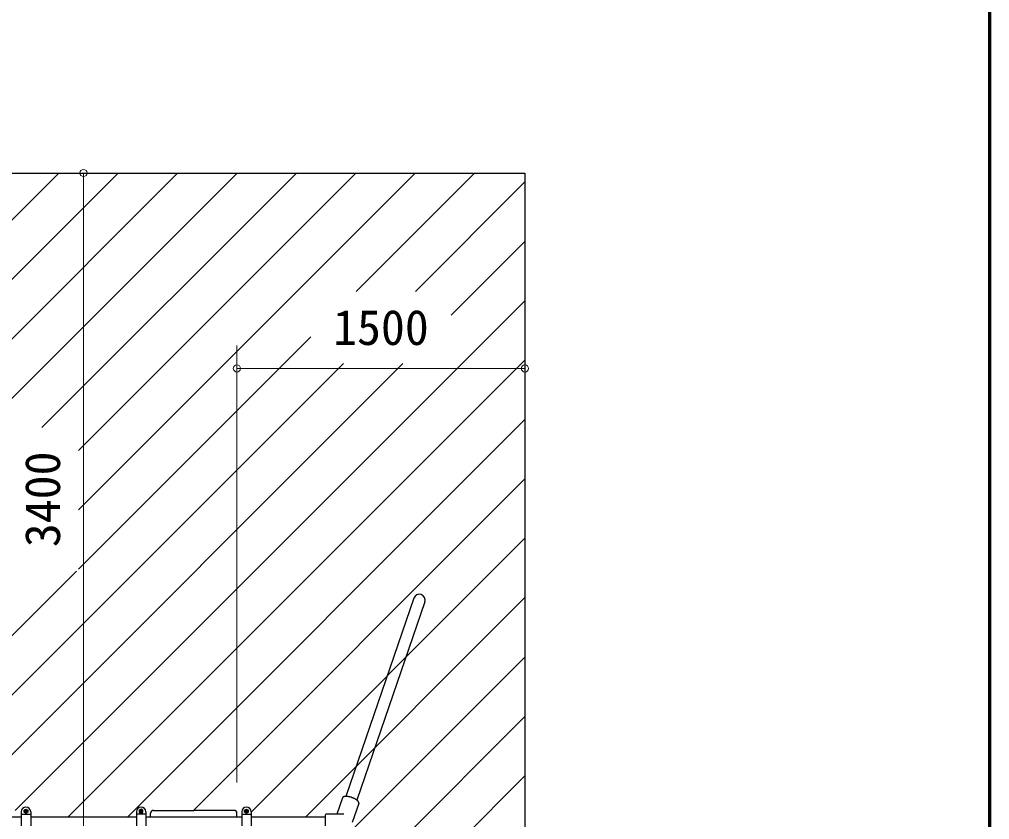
# Model space of a CAD drawing. Units: millimetres on the paper, enlarged 40 times, with parts at other scales. Extents: x 600 to 16200, y 600 to 11280.
# Drawn here: x 14178 to 16200, y 6537 to 8204 of the extents above; entities that cross this region are included whole.
import ezdxf
from ezdxf.enums import TextEntityAlignment as Align

# ---------------------------------------------------------------- set-up
doc = ezdxf.new("R2010")
doc.units = ezdxf.units.MM
doc.header["$LTSCALE"] = 40
for name, color, linetype, lineweight in [('D-STR-DIM\u3000寸法線、寸法値', 7, 'Continuous', 13), ('D-STR\u3000構造物外形線', 1, 'Continuous', 25), ('D-TTL', 7, 'Continuous', 70)]:
    doc.layers.add(name, color=color, linetype=linetype, lineweight=lineweight)
doc.styles.add('ＭＳ ゴシック', font='')
doc.styles.get('ＭＳ ゴシック').set_extended_font_data('MS Gothic')

msp = doc.modelspace()

# ---------------------------------------------------------------- linework, layer by layer
at = {"layer": 'D-STR-DIM\u3000寸法線、寸法値'}
for p, q in [((14247.6, 7884.08), (14263.6, 7884.08)), ((14311.6, 6524.08), (14311.6, 7884.08)), ((14631.3, 6613.88), (14631.3, 7524.87)), ((15231.6, 7058.08), (15231.6, 7524.87)), ((14631.3, 7476.87), (15231.6, 7476.87))]:
    msp.add_line(p, q, dxfattribs=at)
at = {"layer": 'D-STR-DIM\u3000寸法線、寸法値', "lineweight": 0}
for centre, start, end in [((14311.6, 7884.08), 90, 270), ((14311.6, 7884.08), 270, 90), ((14631.3, 7476.87), 0, 180), ((15231.6, 7476.87), 0, 180), ((14631.3, 7476.87), 180, 0), ((15231.6, 7476.87), 180, 0)]:
    msp.add_arc(centre, 7.5, start, end, dxfattribs=at)
at = {"layer": 'D-STR\u3000構造物外形線'}
for p, q in [((13391.6, 7884.08), (15231.6, 7884.08)), ((15231.6, 7884.08), (15231.6, 5164.08)), ((15000.15, 6998.01), (14858.57, 6585)), ((15023.04, 6990.16), (14881.46, 6577.15)), ((14851.31, 6582.04), (14839.67, 6548.08)), ((14851.39, 6582.24), (14851.31, 6582.04)), ((14851.49, 6582.44), (14851.39, 6582.24)), ((14851.6, 6582.63), (14851.49, 6582.44)), ((14851.73, 6582.82), (14851.6, 6582.63)), ((14851.88, 6583), (14851.73, 6582.82)), ((14852.04, 6583.17), (14851.88, 6583)), ((14852.22, 6583.34), (14852.04, 6583.17)), ((14852.41, 6583.49), (14852.22, 6583.34)), ((14852.62, 6583.65), (14852.41, 6583.49)), ((14852.84, 6583.79), (14852.62, 6583.65)), ((14853.08, 6583.93), (14852.84, 6583.79)), ((14853.34, 6584.05), (14853.08, 6583.93)), ((14853.61, 6584.18), (14853.34, 6584.05)), ((14853.9, 6584.29), (14853.61, 6584.18)), ((14854.19, 6584.39), (14853.9, 6584.29)), ((14854.51, 6584.49), (14854.19, 6584.39)), ((14854.83, 6584.58), (14854.51, 6584.49)), ((14855.17, 6584.66), (14854.83, 6584.58)), ((14855.53, 6584.73), (14855.17, 6584.66)), ((14855.89, 6584.8), (14855.53, 6584.73)), ((14856.27, 6584.85), (14855.89, 6584.8)), ((14856.66, 6584.9), (14856.27, 6584.85)), ((14857.06, 6584.94), (14856.66, 6584.9)), ((14857.47, 6584.97), (14857.06, 6584.94)), ((14857.9, 6584.99), (14857.47, 6584.97)), ((14858.33, 6585), (14857.9, 6584.99)), ((14858.77, 6585), (14858.33, 6585)), ((14859.23, 6585), (14858.77, 6585)), ((14859.69, 6584.98), (14859.23, 6585)), ((14860.16, 6584.96), (14859.69, 6584.98)), ((14860.64, 6584.93), (14860.16, 6584.96)), ((14861.12, 6584.89), (14860.64, 6584.93)), ((14861.62, 6584.84), (14861.12, 6584.89)), ((14862.12, 6584.79), (14861.62, 6584.84)), ((14862.62, 6584.72), (14862.12, 6584.79)), ((14863.13, 6584.65), (14862.62, 6584.72)), ((14863.65, 6584.56), (14863.13, 6584.65)), ((14864.17, 6584.47), (14863.65, 6584.56)), ((14864.7, 6584.38), (14864.17, 6584.47)), ((14865.23, 6584.27), (14864.7, 6584.38)), ((14865.76, 6584.16), (14865.23, 6584.27)), ((14866.29, 6584.03), (14865.76, 6584.16)), ((14866.83, 6583.9), (14866.29, 6584.03)), ((14867.37, 6583.77), (14866.83, 6583.9)), ((14867.91, 6583.62), (14867.37, 6583.77)), ((14868.45, 6583.47), (14867.91, 6583.62)), ((14868.99, 6583.31), (14868.45, 6583.47)), ((14869.52, 6583.14), (14868.99, 6583.31)), ((14870.06, 6582.97), (14869.52, 6583.14)), ((14870.6, 6582.79), (14870.06, 6582.97)), ((14871.13, 6582.6), (14870.6, 6582.79)), ((14871.66, 6582.41), (14871.13, 6582.6)), ((14872.19, 6582.21), (14871.66, 6582.41)), ((14872.71, 6582), (14872.19, 6582.21)), ((14873.23, 6581.79), (14872.71, 6582)), ((14873.75, 6581.58), (14873.23, 6581.79)), ((14874.26, 6581.36), (14873.75, 6581.58)), ((14874.76, 6581.13), (14874.26, 6581.36)), ((14875.26, 6580.9), (14874.76, 6581.13)), ((14875.75, 6580.66), (14875.26, 6580.9)), ((14876.23, 6580.42), (14875.75, 6580.66)), ((14876.71, 6580.18), (14876.23, 6580.42)), ((14877.17, 6579.93), (14876.71, 6580.18)), ((14877.63, 6579.68), (14877.17, 6579.93)), ((14878.08, 6579.42), (14877.63, 6579.68)), ((14878.52, 6579.16), (14878.08, 6579.42)), ((14878.95, 6578.9), (14878.52, 6579.16)), ((14879.37, 6578.64), (14878.95, 6578.9)), ((14879.78, 6578.37), (14879.37, 6578.64)), ((14880.18, 6578.1), (14879.78, 6578.37)), ((14880.56, 6577.83), (14880.18, 6578.1)), ((14880.93, 6577.56), (14880.56, 6577.83)), ((14881.29, 6577.28), (14880.93, 6577.56)), ((14881.64, 6577.01), (14881.29, 6577.28)), ((14881.98, 6576.73), (14881.64, 6577.01)), ((14882.3, 6576.46), (14881.98, 6576.73)), ((14882.61, 6576.18), (14882.3, 6576.46)), ((14882.9, 6575.9), (14882.61, 6576.18)), ((14883.18, 6575.63), (14882.9, 6575.9)), ((14883.44, 6575.35), (14883.18, 6575.63)), ((14883.69, 6575.08), (14883.44, 6575.35)), ((14883.93, 6574.8), (14883.69, 6575.08)), ((14884.15, 6574.53), (14883.93, 6574.8)), ((14884.35, 6574.26), (14884.15, 6574.53)), ((14884.54, 6573.99), (14884.35, 6574.26)), ((14884.71, 6573.72), (14884.54, 6573.99)), ((14884.86, 6573.46), (14884.71, 6573.72)), ((14885, 6573.2), (14884.86, 6573.46)), ((14885.13, 6572.94), (14885, 6573.2)), ((14885.23, 6572.69), (14885.13, 6572.94)), ((14885.32, 6572.43), (14885.23, 6572.69)), ((14885.39, 6572.19), (14885.32, 6572.43)), ((14885.45, 6571.94), (14885.39, 6572.19)), ((14885.49, 6571.7), (14885.45, 6571.94)), ((14885.51, 6571.47), (14885.49, 6571.7)), ((14181.7, 6552.88), (14181.7, 6524.08)), ((14187.79, 6556.27), (14191.6, 6558.46)), ((14187.79, 6551.89), (14187.79, 6556.27)), ((14191.6, 6549.7), (14187.79, 6551.89)), ((14187.91, 6555.07), (14188.9, 6556.78)), ((14187.91, 6553.09), (14187.91, 6555.07)), ((14188.9, 6551.41), (14187.91, 6553.09)), ((14188.9, 6556.78), (14190.61, 6557.77)), ((14190.61, 6550.42), (14188.9, 6551.41)), ((14189.2, 6554.08), (14189.29, 6554.71)), ((14189.29, 6553.45), (14189.2, 6554.08)), ((14189.29, 6554.71), (14189.53, 6555.28)), ((14189.53, 6552.88), (14189.29, 6553.45)), ((14189.53, 6555.28), (14189.89, 6555.79)), ((14189.89, 6552.4), (14189.53, 6552.88)), ((14189.71, 6554.08), (14189.8, 6554.68)), ((14189.8, 6553.51), (14189.71, 6554.08)), ((14189.8, 6554.68), (14190.07, 6555.19)), ((14190.07, 6552.97), (14189.8, 6553.51)), ((14189.89, 6555.79), (14190.4, 6556.15)), ((14190.4, 6552.01), (14189.89, 6552.4)), ((14190.07, 6555.19), (14190.49, 6555.61)), ((14190.49, 6552.55), (14190.07, 6552.97)), ((14190.4, 6556.15), (14190.97, 6556.39)), ((14190.97, 6551.77), (14190.4, 6552.01)), ((14190.49, 6555.61), (14191, 6555.88)), ((14191, 6552.28), (14190.49, 6552.55)), ((14190.61, 6557.77), (14192.59, 6557.77)), ((14190.97, 6556.39), (14191.6, 6556.48)), ((14191.6, 6551.68), (14190.97, 6551.77)), ((14191, 6555.88), (14191.6, 6555.97)), ((14191.6, 6552.19), (14191, 6552.28)), ((14191.6, 6558.46), (14195.38, 6556.27)), ((14191.6, 6556.48), (14192.23, 6556.39)), ((14191.6, 6555.97), (14192.17, 6555.88)), ((14192.17, 6552.28), (14191.6, 6552.19)), ((14195.38, 6551.89), (14191.6, 6549.7)), ((14192.23, 6551.77), (14191.6, 6551.68)), ((14192.17, 6555.88), (14192.71, 6555.61)), ((14192.71, 6552.55), (14192.17, 6552.28)), ((14192.23, 6556.39), (14192.8, 6556.15)), ((14192.8, 6552.01), (14192.23, 6551.77)), ((14192.59, 6557.77), (14194.27, 6556.78)), ((14194.27, 6551.41), (14192.59, 6550.42)), ((14192.71, 6555.61), (14193.13, 6555.19)), ((14193.13, 6552.97), (14192.71, 6552.55)), ((14192.8, 6556.15), (14193.28, 6555.79)), ((14193.28, 6552.4), (14192.8, 6552.01)), ((14193.13, 6555.19), (14193.4, 6554.68)), ((14193.4, 6553.51), (14193.13, 6552.97)), ((14193.28, 6555.79), (14193.67, 6555.28)), ((14193.67, 6552.88), (14193.28, 6552.4)), ((14193.4, 6554.68), (14193.49, 6554.08)), ((14193.49, 6554.08), (14193.4, 6553.51)), ((14193.67, 6555.28), (14193.91, 6554.71)), ((14193.91, 6553.45), (14193.67, 6552.88)), ((14193.91, 6554.71), (14194, 6554.08)), ((14194, 6554.08), (14193.91, 6553.45)), ((14194.27, 6556.78), (14195.26, 6555.07)), ((14195.26, 6553.09), (14194.27, 6551.41)), ((14195.26, 6555.07), (14195.26, 6553.09)), ((14195.38, 6556.27), (14195.38, 6551.89)), ((14201.5, 6552.88), (14201.5, 6524.08)), ((14421.7, 6552.88), (14421.7, 6524.08)), ((14431.6, 6558.46), (14427.82, 6556.27)), ((14427.82, 6556.27), (14427.82, 6551.89)), ((14427.82, 6551.89), (14431.6, 6549.7)), ((14428.93, 6556.78), (14427.94, 6555.07)), ((14427.94, 6555.07), (14427.94, 6553.09)), ((14427.94, 6553.09), (14428.93, 6551.41)), ((14430.61, 6557.77), (14428.93, 6556.78)), ((14428.93, 6551.41), (14430.61, 6550.42)), ((14429.29, 6554.71), (14429.2, 6554.08)), ((14429.2, 6554.08), (14429.29, 6553.45)), ((14429.53, 6555.28), (14429.29, 6554.71)), ((14429.29, 6553.45), (14429.53, 6552.88)), ((14429.92, 6555.79), (14429.53, 6555.28)), ((14429.53, 6552.88), (14429.92, 6552.4)), ((14429.8, 6554.68), (14429.71, 6554.08)), ((14429.71, 6554.08), (14429.8, 6553.51)), ((14430.07, 6555.19), (14429.8, 6554.68)), ((14429.8, 6553.51), (14430.07, 6552.97)), ((14430.4, 6556.15), (14429.92, 6555.79)), ((14429.92, 6552.4), (14430.4, 6552.01)), ((14430.49, 6555.61), (14430.07, 6555.19)), ((14430.07, 6552.97), (14430.49, 6552.55)), ((14430.97, 6556.39), (14430.4, 6556.15)), ((14430.4, 6552.01), (14430.97, 6551.77)), ((14431.03, 6555.88), (14430.49, 6555.61)), ((14430.49, 6552.55), (14431.03, 6552.28)), ((14432.59, 6557.77), (14430.61, 6557.77)), ((14431.6, 6556.48), (14430.97, 6556.39)), ((14430.97, 6551.77), (14431.6, 6551.68)), ((14431.6, 6555.97), (14431.03, 6555.88)), ((14431.03, 6552.28), (14431.6, 6552.19)), ((14435.41, 6556.27), (14431.6, 6558.46)), ((14432.23, 6556.39), (14431.6, 6556.48)), ((14432.2, 6555.88), (14431.6, 6555.97)), ((14431.6, 6552.19), (14432.2, 6552.28)), ((14431.6, 6549.7), (14435.41, 6551.89)), ((14431.6, 6551.68), (14432.23, 6551.77)), ((14432.71, 6555.61), (14432.2, 6555.88)), ((14432.2, 6552.28), (14432.71, 6552.55)), ((14432.8, 6556.15), (14432.23, 6556.39)), ((14432.23, 6551.77), (14432.8, 6552.01)), ((14434.3, 6556.78), (14432.59, 6557.77)), ((14432.59, 6550.42), (14434.3, 6551.41)), ((14433.13, 6555.19), (14432.71, 6555.61)), ((14432.71, 6552.55), (14433.13, 6552.97)), ((14433.31, 6555.79), (14432.8, 6556.15)), ((14432.8, 6552.01), (14433.31, 6552.4)), ((14433.4, 6554.68), (14433.13, 6555.19)), ((14433.13, 6552.97), (14433.4, 6553.51)), ((14433.67, 6555.28), (14433.31, 6555.79)), ((14433.31, 6552.4), (14433.67, 6552.88)), ((14433.49, 6554.08), (14433.4, 6554.68)), ((14433.4, 6553.51), (14433.49, 6554.08)), ((14433.91, 6554.71), (14433.67, 6555.28)), ((14433.67, 6552.88), (14433.91, 6553.45)), ((14434, 6554.08), (14433.91, 6554.71)), ((14433.91, 6553.45), (14434, 6554.08)), ((14435.29, 6555.07), (14434.3, 6556.78)), ((14434.3, 6551.41), (14435.29, 6553.09)), ((14435.29, 6553.09), (14435.29, 6555.07)), ((14435.41, 6551.89), (14435.41, 6556.27)), ((14441.5, 6552.88), (14441.5, 6524.08)), ((14457.3, 6555.88), (14541.3, 6555.88)), ((14625.3, 6555.88), (14541.3, 6555.88)), ((14641.35, 6552.88), (14641.35, 6524.08)), ((14647.44, 6556.27), (14651.25, 6558.46)), ((14647.44, 6551.89), (14647.44, 6556.27)), ((14651.25, 6549.7), (14647.44, 6551.89)), ((14647.56, 6555.07), (14648.55, 6556.78)), ((14647.56, 6553.09), (14647.56, 6555.07)), ((14648.55, 6551.41), (14647.56, 6553.09)), ((14648.55, 6556.78), (14650.26, 6557.77)), ((14650.26, 6550.42), (14648.55, 6551.41)), ((14648.85, 6554.08), (14648.94, 6554.71)), ((14648.94, 6553.45), (14648.85, 6554.08)), ((14648.94, 6554.71), (14649.18, 6555.28)), ((14649.18, 6552.88), (14648.94, 6553.45)), ((14649.18, 6555.28), (14649.54, 6555.79)), ((14649.54, 6552.4), (14649.18, 6552.88)), ((14649.36, 6554.08), (14649.45, 6554.68)), ((14649.45, 6553.51), (14649.36, 6554.08)), ((14649.45, 6554.68), (14649.72, 6555.19)), ((14649.72, 6552.97), (14649.45, 6553.51)), ((14649.54, 6555.79), (14650.05, 6556.15)), ((14650.05, 6552.01), (14649.54, 6552.4)), ((14649.72, 6555.19), (14650.14, 6555.61)), ((14650.14, 6552.55), (14649.72, 6552.97)), ((14650.05, 6556.15), (14650.62, 6556.39)), ((14650.62, 6551.77), (14650.05, 6552.01)), ((14650.14, 6555.61), (14650.65, 6555.88)), ((14650.65, 6552.28), (14650.14, 6552.55)), ((14650.26, 6557.77), (14652.24, 6557.77)), ((14650.62, 6556.39), (14651.25, 6556.48)), ((14651.25, 6551.68), (14650.62, 6551.77)), ((14650.65, 6555.88), (14651.25, 6555.97)), ((14651.25, 6552.19), (14650.65, 6552.28)), ((14651.25, 6558.46), (14655.03, 6556.27)), ((14651.25, 6556.48), (14651.88, 6556.39)), ((14651.25, 6555.97), (14651.82, 6555.88)), ((14651.82, 6552.28), (14651.25, 6552.19)), ((14655.03, 6551.89), (14651.25, 6549.7)), ((14651.88, 6551.77), (14651.25, 6551.68)), ((14651.82, 6555.88), (14652.36, 6555.61)), ((14652.36, 6552.55), (14651.82, 6552.28)), ((14651.88, 6556.39), (14652.45, 6556.15)), ((14652.45, 6552.01), (14651.88, 6551.77)), ((14652.24, 6557.77), (14653.92, 6556.78)), ((14653.92, 6551.41), (14652.24, 6550.42)), ((14652.36, 6555.61), (14652.78, 6555.19)), ((14652.78, 6552.97), (14652.36, 6552.55)), ((14652.45, 6556.15), (14652.93, 6555.79)), ((14652.93, 6552.4), (14652.45, 6552.01)), ((14652.78, 6555.19), (14653.05, 6554.68)), ((14653.05, 6553.51), (14652.78, 6552.97)), ((14652.93, 6555.79), (14653.32, 6555.28)), ((14653.32, 6552.88), (14652.93, 6552.4)), ((14653.05, 6554.68), (14653.14, 6554.08)), ((14653.14, 6554.08), (14653.05, 6553.51)), ((14653.32, 6555.28), (14653.56, 6554.71)), ((14653.56, 6553.45), (14653.32, 6552.88)), ((14653.56, 6554.71), (14653.65, 6554.08)), ((14653.65, 6554.08), (14653.56, 6553.45)), ((14653.92, 6556.78), (14654.91, 6555.07)), ((14654.91, 6553.09), (14653.92, 6551.41)), ((14654.91, 6555.07), (14654.91, 6553.09)), ((14655.03, 6556.27), (14655.03, 6551.89)), ((14661.15, 6552.88), (14661.15, 6524.08)), ((14885.37, 6570.37), (14871.72, 6530.57)), ((14885.37, 6570.37), (14885.43, 6570.58)), ((14885.43, 6570.58), (14885.48, 6570.79)), ((14885.48, 6570.79), (14885.5, 6571.01)), ((14885.5, 6571.01), (14885.52, 6571.24)), ((14885.52, 6571.24), (14885.51, 6571.47)), ((14181.7, 6541.9), (13981.15, 6541.9)), ((14181.7, 6548.08), (14201.5, 6548.08)), ((14192.59, 6550.42), (14190.61, 6550.42)), ((14421.7, 6541.9), (14201.5, 6541.9)), ((14441.5, 6548.08), (14421.7, 6548.08)), ((14430.61, 6550.42), (14432.59, 6550.42)), ((14641.35, 6541.9), (14441.5, 6541.9)), ((14451.3, 6542.08), (14451.3, 6549.88)), ((14631.3, 6542.08), (14631.3, 6549.88)), ((14641.35, 6548.08), (14661.15, 6548.08)), ((14652.24, 6550.42), (14650.26, 6550.42)), ((14815.15, 6541.9), (14661.15, 6541.9)), ((14815.15, 6546.08), (14815.15, 6524.08)), ((14854, 6548.08), (14817.15, 6548.08))]:
    msp.add_line(p, q, dxfattribs=at)
at = {"layer": 'D-STR\u3000構造物外形線', "lineweight": 13}
for p, q in [((13391.6, 7015.4), (14260.27, 7884.08)), ((13391.6, 6891.66), (14384.02, 7884.08)), ((13391.6, 6767.92), (14507.76, 7884.08)), ((13391.6, 6644.17), (14631.51, 7884.08)), ((14224.87, 7353.7), (14755.25, 7884.08)), ((14301.08, 7306.17), (14878.99, 7884.08)), ((14301.08, 7182.43), (15002.74, 7884.08)), ((14879.77, 7637.38), (15126.48, 7884.08)), ((15003.52, 7637.38), (15231.6, 7865.45)), ((15077.51, 7587.63), (15231.6, 7741.71)), ((14169.51, 6555.88), (15231.6, 7617.97)), ((14301.08, 7058.69), (14785.38, 7542.98)), ((13908.04, 6541.9), (14853.52, 7487.38)), ((14045.77, 6555.88), (14977.26, 7487.38)), ((14279.28, 6541.9), (15231.6, 7494.22)), ((14403.02, 6541.9), (15231.6, 7370.48)), ((14540.74, 6555.88), (15231.6, 7246.73)), ((14661.15, 6552.54), (15231.6, 7122.99)), ((13391.6, 6149.2), (14296.86, 7054.46)), ((14774.25, 6541.9), (15231.6, 6999.25)), ((14301.08, 5944.99), (15231.6, 6875.5)), ((14301.08, 5821.25), (15231.6, 6751.76)), ((14301.08, 5697.51), (15231.6, 6628.02))]:
    msp.add_line(p, q, dxfattribs=at)
at = {"layer": 'D-STR\u3000構造物外形線'}
for centre, radius, start, end in [((15011.6, 6994.08), 12.1, 341.07756, 161.07756), ((14191.6, 6552.88), 9.9, 0, 180), ((14431.6, 6552.88), 9.9, 0, 180), ((14457.3, 6549.88), 6, 90, 180), ((14625.3, 6549.88), 6, 0, 90), ((14651.25, 6552.88), 9.9, 0, 180), ((14817.15, 6546.08), 2, 90, 180)]:
    msp.add_arc(centre, radius, start, end, dxfattribs=at)
at = {"layer": 'D-TTL'}
msp.add_lwpolyline([(600, 600), (600, 11280), (16200, 11280), (16200, 600)], close=True, dxfattribs=at)

# ---------------------------------------------------------------- texts
at = {"layer": 'D-STR-DIM\u3000寸法線、寸法値', "style": 'ＭＳ ゴシック'}
msp.add_text('1500', height=73.31, dxfattribs=at).set_placement((14931.45, 7562.38), align=Align.MIDDLE_CENTER)
msp.add_text('3400', height=73.31, rotation=90, dxfattribs=at).set_placement((14226.08, 7204.08), align=Align.MIDDLE_CENTER)

doc.saveas('drawing.dxf')
